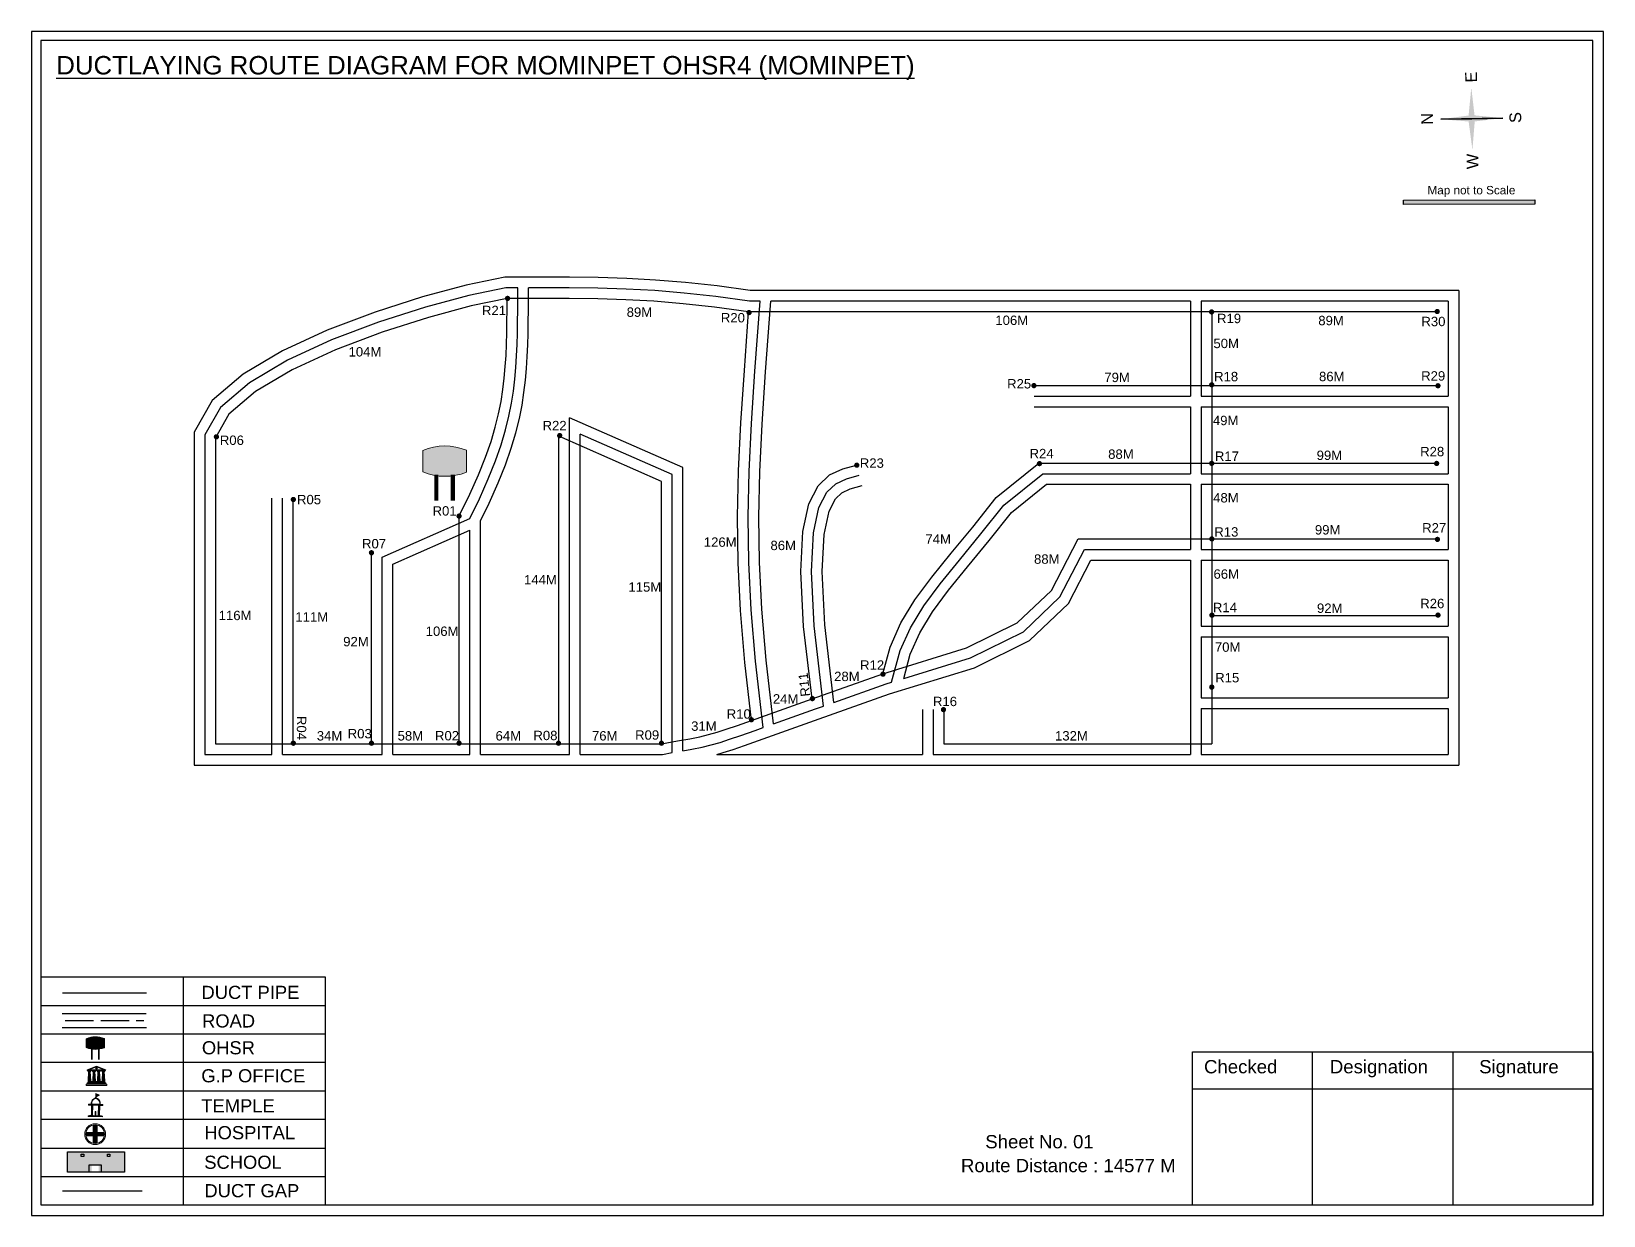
# Model space of a CAD drawing. Header units: inches. Extents: x 1446 to 12099, y 451 to 5049.
# Drawn here: x 2273 to 2937, y 2536 to 3037 of the extents above; entities that cross this region are included whole.
import ezdxf

# ---------------------------------------------------------------- set-up
doc = ezdxf.new("R2010")
doc.units = ezdxf.units.IN
doc.header["$MEASUREMENT"] = 0
doc.linetypes.add('ACAD_ISO02W100', pattern=[15, 12, -3])
doc.layers.add('LANDMARK', color=7, linetype='Continuous')
doc.layers.add('OHT', color=7, linetype='Continuous')
doc.styles.get("Standard").update_dxf_attribs({"font": 'arial.ttf'})

# ---------------------------------------------------------------- blocks, each defined once
blk = doc.blocks.new('OHT')
at = {"linetype": 'Continuous', "lineweight": 0, "true_color": 0x0ffffc}
blk.add_hatch(color=4, dxfattribs=at).paths.add_polyline_path([(0.012, 1), (0, 1, 0.101323), (-0.4, 0.916), (-0.4, 0.525, 0.194075), (0.399, 0.521), (0.399, 0.921, 0.097877)])
at = {"color": 4, "linetype": 'Continuous', "lineweight": 0, "true_color": 0x0ffffc, "flags": 128}
for points in [[(-0.4, 0.525), (-0.4, 0.916)], [(0.399, 0.521), (0.399, 0.921)]]:
    blk.add_lwpolyline(points, dxfattribs=at)
at = {"color": 4, "linetype": 'Continuous', "lineweight": 0, "true_color": 0x0ffffc, "const_width": 0.075, "flags": 128}
for points in [[(-0.15, 0), (-0.15, 0.475)], [(0.15, 0), (0.15, 0.473)]]:
    blk.add_lwpolyline(points, dxfattribs=at)
at = {"color": 4, "linetype": 'Continuous', "lineweight": 0, "true_color": 0x0ffffc}
for centre, radius, start, end in [((0.006, -0.019), 1.019, 67.3109, 113.4711), ((0.004, 1.513), 1.068, 247.7682, 291.7007)]:
    blk.add_arc(centre, radius, start, end, dxfattribs=at)
blk = doc.blocks.new('Government_Office')
at = {"linetype": 'Continuous', "lineweight": 0, "true_color": 0xff0000}
h = blk.add_hatch(color=1, dxfattribs=at)
h.paths.add_polyline_path([(0.44, 0.72), (0.45, 0.75), (0, 0.93), (-0.45, 0.75), (-0.44, 0.72)])
h.paths.add_polyline_path([(0.355, 0.75), (-0.355, 0.75), (0, 0.9)], flags=16)
h.paths.add_polyline_path([(0, 0.778, -1), (0, 0.872, -1)], flags=0)
h = blk.add_hatch(color=1, dxfattribs=at)
edge = h.paths.add_edge_path()
edge.add_arc((0, 0.825), 0.0467, 90, 270)
edge.add_arc((0, 0.825), 0.0467, 270, 450)
for points in [[(-0.5, 0.05), (0.5, 0.05), (0.5, 0), (-0.5, 0)], [(-0.45, 0.075), (-0.45, 0.12), (0.45, 0.12), (0.45, 0.075)], [(-0.4, 0.14), (-0.4, 0.18), (0.4, 0.18), (0.4, 0.14)]]:
    blk.add_hatch(color=1, dxfattribs=at).paths.add_polyline_path(points)
h = blk.add_hatch(color=1, dxfattribs=at)
edge = h.paths.add_edge_path()
edge.add_line((-0.27, 0.195), (-0.295, 0.675))
edge.add_line((-0.295, 0.675), (-0.29, 0.675))
edge.add_arc((-0.278, 0.688), 0.0176, 225.30401, 441.56588)
edge.add_line((-0.275, 0.705), (-0.395, 0.705))
edge.add_arc((-0.392, 0.688), 0.0176, 98.43412, 314.69599)
edge.add_line((-0.38, 0.675), (-0.375, 0.675))
edge.add_line((-0.375, 0.675), (-0.4, 0.195))
edge.add_line((-0.4, 0.195), (-0.27, 0.195))
h = blk.add_hatch(color=1, dxfattribs=at)
edge = h.paths.add_edge_path()
edge.add_line((-0.047, 0.195), (-0.072, 0.675))
edge.add_line((-0.072, 0.675), (-0.067, 0.675))
edge.add_arc((-0.054, 0.688), 0.0176, 225.30401, 441.56588)
edge.add_line((-0.052, 0.705), (-0.172, 0.705))
edge.add_arc((-0.169, 0.688), 0.0176, 98.43412, 314.69599)
edge.add_line((-0.157, 0.675), (-0.152, 0.675))
edge.add_line((-0.152, 0.675), (-0.177, 0.195))
edge.add_line((-0.177, 0.195), (-0.047, 0.195))
h = blk.add_hatch(color=1, dxfattribs=at)
edge = h.paths.add_edge_path()
edge.add_line((0.177, 0.195), (0.152, 0.675))
edge.add_line((0.152, 0.675), (0.157, 0.675))
edge.add_arc((0.169, 0.688), 0.0176, 225.30401, 441.56588)
edge.add_line((0.172, 0.705), (0.052, 0.705))
edge.add_arc((0.054, 0.688), 0.0176, 98.43412, 314.69599)
edge.add_line((0.067, 0.675), (0.072, 0.675))
edge.add_line((0.072, 0.675), (0.047, 0.195))
edge.add_line((0.047, 0.195), (0.177, 0.195))
h = blk.add_hatch(color=1, dxfattribs=at)
edge = h.paths.add_edge_path()
edge.add_line((0.4, 0.195), (0.375, 0.675))
edge.add_line((0.375, 0.675), (0.38, 0.675))
edge.add_arc((0.392, 0.688), 0.0176, 225.30401, 441.56588)
edge.add_line((0.395, 0.705), (0.275, 0.705))
edge.add_arc((0.278, 0.688), 0.0176, 98.43412, 314.69599)
edge.add_line((0.29, 0.675), (0.295, 0.675))
edge.add_line((0.295, 0.675), (0.27, 0.195))
edge.add_line((0.27, 0.195), (0.4, 0.195))
at = {"color": 1, "linetype": 'Continuous', "lineweight": 0, "true_color": 0xff0000, "flags": 128}
for points in [[(-0.45, 0.75), (-0.44, 0.72), (0.44, 0.72), (0.45, 0.75), (0, 0.93)], [(-0.355, 0.75), (0.355, 0.75), (0, 0.9)], [(-0.5, 0.05), (0.5, 0.05), (0.5, 0), (-0.5, 0)], [(-0.45, 0.075), (-0.45, 0.12), (0.45, 0.12), (0.45, 0.075)], [(-0.4, 0.14), (-0.4, 0.18), (0.4, 0.18), (0.4, 0.14)]]:
    blk.add_lwpolyline(points, close=True, dxfattribs=at)
for points in [[(0, 0.872, 1), (0, 0.778, 1)], [(-0.27, 0.195), (-0.295, 0.675), (-0.29, 0.675, 1.379694), (-0.275, 0.705), (-0.395, 0.705, 1.379694), (-0.38, 0.675), (-0.375, 0.675), (-0.4, 0.195)], [(-0.047, 0.195), (-0.072, 0.675), (-0.067, 0.675, 1.379694), (-0.052, 0.705), (-0.172, 0.705, 1.379694), (-0.157, 0.675), (-0.152, 0.675), (-0.177, 0.195)], [(0.177, 0.195), (0.152, 0.675), (0.157, 0.675, 1.379694), (0.172, 0.705), (0.052, 0.705, 1.379694), (0.067, 0.675), (0.072, 0.675), (0.047, 0.195)], [(0.4, 0.195), (0.375, 0.675), (0.38, 0.675, 1.379694), (0.395, 0.705), (0.275, 0.705, 1.379694), (0.29, 0.675), (0.295, 0.675), (0.27, 0.195)]]:
    blk.add_lwpolyline(points, format="xyb", close=True, dxfattribs=at)
blk = doc.blocks.new('Temple')
at = {"linetype": 'Continuous', "lineweight": 0, "true_color": 0xff0000}
h = blk.add_hatch(color=1, dxfattribs=at)
edge = h.paths.add_edge_path()
edge.add_line((0.175, 0.49), (0.225, 0.49))
edge.add_line((0.225, 0.49), (0.225, 0.497))
edge.add_line((0.225, 0.497), (0.307, 0.497))
edge.add_line((0.307, 0.497), (0.307, 0.533))
edge.add_line((0.307, 0.533), (0.257, 0.533))
edge.add_line((0.257, 0.533), (0.257, 0.54))
edge.add_line((0.257, 0.54), (0.2, 0.54))
edge.add_spline(control_points=[(0.2, 0.54), (0.2, 0.589), (0.19, 0.638), (0.142, 0.743), (0.092, 0.79), (0.027, 0.805), (0.02, 0.806), (0.012, 0.806)], knot_values=[4.712389, 4.712389, 4.712389, 4.712389, 5.278166, 5.278166, 6.117402, 6.117402, 6.223801, 6.223801, 6.223801, 6.223801], degree=3, periodic=0)
edge.add_line((0.012, 0.806), (0.012, 0.79))
edge.add_line((0.012, 0.79), (-0.012, 0.79))
edge.add_line((-0.012, 0.79), (-0.012, 0.806))
edge.add_spline(control_points=[(-0.012, 0.806), (-0.055, 0.802), (-0.096, 0.781), (-0.171, 0.699), (-0.197, 0.628), (-0.2, 0.55), (-0.2, 0.545), (-0.2, 0.54)], knot_values=[6.343965, 6.343965, 6.343965, 6.343965, 6.956638, 6.956638, 7.795874, 7.795874, 7.853982, 7.853982, 7.853982, 7.853982], degree=3, periodic=0)
edge.add_line((-0.2, 0.54), (-0.257, 0.54))
edge.add_line((-0.257, 0.54), (-0.257, 0.533))
edge.add_line((-0.257, 0.533), (-0.307, 0.533))
edge.add_line((-0.307, 0.533), (-0.307, 0.497))
edge.add_line((-0.307, 0.497), (-0.225, 0.497))
edge.add_line((-0.225, 0.497), (-0.225, 0.49))
edge.add_line((-0.225, 0.49), (-0.175, 0.49))
edge.add_line((-0.175, 0.49), (-0.175, 0.07))
edge.add_arc((-0.205, 0.07), 0.03, -90, 0, ccw=False)
edge.add_line((-0.205, 0.04), (-0.257, 0.04))
edge.add_line((-0.257, 0.04), (-0.257, 0.033))
edge.add_line((-0.257, 0.033), (-0.307, 0.033))
edge.add_line((-0.307, 0.033), (-0.307, 0))
edge.add_line((-0.307, 0), (0.307, 0))
edge.add_line((0.307, 0), (0.307, 0.033))
edge.add_line((0.307, 0.033), (0.257, 0.033))
edge.add_line((0.257, 0.033), (0.257, 0.04))
edge.add_line((0.257, 0.04), (0.205, 0.04))
edge.add_arc((0.205, 0.07), 0.03, 180, 270, ccw=False)
edge.add_line((0.175, 0.07), (0.175, 0.49))
h.paths.add_polyline_path([(0.125, 0.07, -0.414214), (0.095, 0.04), (0.05, 0.04), (0.05, 0.033), (-0.05, 0.033), (-0.05, 0.04), (-0.095, 0.04, -0.414214), (-0.125, 0.07), (-0.125, 0.497), (0.125, 0.497)], flags=16)
edge = h.paths.add_edge_path(flags=16)
edge.add_ellipse((0, 0.54), major_axis=(0, 0.242), ratio=0.722808, start_angle=270, end_angle=450, ccw=False)
edge.add_line((0.175, 0.54), (-0.175, 0.54))
h.paths.add_polyline_path([(0.012, 0.23), (0.012, 0.07), (-0.012, 0.07), (-0.012, 0.23)], flags=0)
h = blk.add_hatch(color=1, dxfattribs=at)
edge = h.paths.add_edge_path()
edge.add_line((0.012, 0.857), (0, 0.85))
edge.add_line((0, 0.85), (-0.003, 0.925))
edge.add_line((-0.003, 0.925), (-0.012, 0.925))
edge.add_line((-0.012, 0.925), (-0.012, 0.806))
edge.add_spline(control_points=[(-0.012, 0.806), (-0.004, 0.807), (0.004, 0.807), (0.012, 0.806)], knot_values=[6.223801, 6.223801, 6.223801, 6.223801, 6.343965, 6.343965, 6.343965, 6.343965], degree=3, periodic=0)
edge.add_line((0.012, 0.806), (0.012, 0.857))
h = blk.add_hatch(color=1, dxfattribs=at)
edge = h.paths.add_edge_path()
edge.add_line((0.012, 0.79), (0.012, 0.806))
edge.add_spline(control_points=[(0.012, 0.806), (0.004, 0.807), (-0.004, 0.807), (-0.012, 0.806)], knot_values=[6.223801, 6.223801, 6.223801, 6.223801, 6.343965, 6.343965, 6.343965, 6.343965], degree=3, periodic=0)
edge.add_line((-0.012, 0.806), (-0.012, 0.79))
edge.add_line((-0.012, 0.79), (0.012, 0.79))
at = {"linetype": 'Continuous', "lineweight": 0, "true_color": 0xe66000}
blk.add_hatch(color=32, dxfattribs=at).paths.add_polyline_path([(-0.006, 1), (0.147, 0.931), (0, 0.85)])
at = {"color": 1, "linetype": 'Continuous', "lineweight": 0, "true_color": 0xff0000, "flags": 128}
for points in [[(0.012, 0.925), (-0.012, 0.925), (-0.012, 0.79), (0.012, 0.79)], [(0.012, 0.23), (-0.012, 0.23), (-0.012, 0.07), (0.012, 0.07)]]:
    blk.add_lwpolyline(points, close=True, dxfattribs=at)
at = {"color": 32, "linetype": 'Continuous', "lineweight": 0, "true_color": 0xe66000, "flags": 128}
blk.add_lwpolyline([(-0.006, 1), (0.147, 0.931), (0, 0.85), (-0.006, 1)], dxfattribs=at)
at = {"color": 1, "linetype": 'Continuous', "lineweight": 0, "true_color": 0xff0000, "flags": 128}
blk.add_lwpolyline([(0.2, 0.54), (0.257, 0.54), (0.257, 0.533), (0.307, 0.533), (0.307, 0.497), (0.225, 0.497), (0.225, 0.49), (0.175, 0.49), (0.175, 0.07, 0.414214), (0.205, 0.04), (0.257, 0.04), (0.257, 0.033), (0.307, 0.033), (0.307, 0), (-0.307, 0), (-0.307, 0.033), (-0.257, 0.033), (-0.257, 0.04), (-0.205, 0.04, 0.414214), (-0.175, 0.07), (-0.175, 0.49), (-0.225, 0.49), (-0.225, 0.497), (-0.307, 0.497), (-0.307, 0.533), (-0.257, 0.533), (-0.257, 0.54), (-0.2, 0.54)], format="xyb", dxfattribs=at)
blk.add_lwpolyline([(-0.175, 0.54), (0.175, 0.54)], dxfattribs=at)
blk.add_lwpolyline([(0.125, 0.497), (0.125, 0.07, -0.414214), (0.095, 0.04), (0.05, 0.04), (0.05, 0.033), (-0.05, 0.033), (-0.05, 0.04), (-0.095, 0.04, -0.414214), (-0.125, 0.07), (-0.125, 0.497)], format="xyb", close=True, dxfattribs=at)
at = {"color": 1, "linetype": 'Continuous', "lineweight": 0, "true_color": 0xff0000}
blk.add_ellipse((0, 0.54), major_axis=(0, 0.242), ratio=0.722808, start_param=4.712389, end_param=7.853982, dxfattribs=at)
blk.add_open_spline([(0.2, 0.54), (0.2, 0.589), (0.19, 0.638), (0.142, 0.743), (0.092, 0.79), (-0.023, 0.816), (-0.085, 0.794), (-0.171, 0.699), (-0.197, 0.628), (-0.2, 0.55), (-0.2, 0.545), (-0.2, 0.54)], degree=3, knots=[4.712389, 4.712389, 4.712389, 4.712389, 5.278166, 5.278166, 6.117402, 6.117402, 6.956638, 6.956638, 7.795874, 7.795874, 7.853982, 7.853982, 7.853982, 7.853982], dxfattribs=at)
blk = doc.blocks.new('*U20')
at = {"color": 0, "linetype": 'ACAD_ISO02W100', "transparency": 16777216}
blk.add_line((-16.47, 0), (16.78, 0), dxfattribs=at)
blk = doc.blocks.new('Hospital')
at = {"linetype": 'Continuous', "lineweight": 0, "true_color": 0x000000}
h = blk.add_hatch(color=18, dxfattribs=at)
h.paths.add_polyline_path([(-0.5, 0, 1), (0.5, 0, 1)])
h.paths.add_polyline_path([(0.446, 0, -1), (-0.446, 0, -1)], flags=16)
at = {"linetype": 'Continuous', "true_color": 0xff0000}
blk.add_hatch(color=1, dxfattribs=at).paths.add_polyline_path([(-0.394, 0.08), (-0.08, 0.08), (-0.08, 0.394), (0.08, 0.394), (0.08, 0.08), (0.394, 0.08), (0.394, -0.08), (0.08, -0.08), (0.08, -0.394), (-0.08, -0.394), (-0.08, -0.08), (-0.394, -0.08)])
at = {"color": 1, "linetype": 'Continuous', "true_color": 0xff0000, "flags": 128}
blk.add_lwpolyline([(-0.394, 0.08), (-0.08, 0.08), (-0.08, 0.394), (0.08, 0.394), (0.08, 0.08), (0.394, 0.08), (0.394, -0.08), (0.08, -0.08), (0.08, -0.394), (-0.08, -0.394), (-0.08, -0.08), (-0.394, -0.08)], close=True, dxfattribs=at)
at = {"color": 18, "linetype": 'Continuous', "lineweight": 0, "true_color": 0x000000}
for radius in [0.5, 0.446]:
    blk.add_circle((0, 0), radius, dxfattribs=at)

msp = doc.modelspace()

# ---------------------------------------------------------------- hatches: boundary and pattern name
at = {"true_color": 0x0093dd}
h = msp.add_hatch(color=142, dxfattribs=at)
h.dxf.hatch_style = 1
h.paths.add_polyline_path([(2852.85, 2965.24), (2852.85, 2963.39), (2908.36, 2963.52), (2908.36, 2965.36)])
at = {"ltscale": 0.5}
h = msp.add_hatch(color=5, dxfattribs=at)
h.dxf.hatch_style = 1
h.paths.add_polyline_path([(2475.58, 2923.77, 1), (2473.34, 2923.77, 1)])
h = msp.add_hatch(color=5, dxfattribs=at)
h.dxf.hatch_style = 1
h.paths.add_polyline_path([(2577.58, 2917.77, 1), (2575.34, 2917.77, 1)])
h = msp.add_hatch(color=5, dxfattribs=at)
h.dxf.hatch_style = 1
h.paths.add_polyline_path([(2772.96, 2918.03, 1), (2770.72, 2918.03, 1)])
h = msp.add_hatch(color=5, dxfattribs=at)
h.dxf.hatch_style = 1
h.paths.add_polyline_path([(2868.25, 2918.22, 1), (2866, 2918.22, 1)])
h = msp.add_hatch(color=5, dxfattribs=at)
h.dxf.hatch_style = 1
h.paths.add_polyline_path([(2697.91, 2886.89, 1), (2695.67, 2886.89, 1)])
h = msp.add_hatch(color=5, dxfattribs=at)
h.dxf.hatch_style = 1
h.paths.add_polyline_path([(2773.02, 2887.24, 1), (2770.77, 2887.24, 1)])
h = msp.add_hatch(color=5, dxfattribs=at)
h.dxf.hatch_style = 1
h.paths.add_polyline_path([(2868.57, 2886.85, 1), (2866.33, 2886.85, 1)])
h = msp.add_hatch(color=5, dxfattribs=at)
h.dxf.hatch_style = 1
h.paths.add_polyline_path([(2352.58, 2865.27, 1), (2350.34, 2865.27, 1)])
h = msp.add_hatch(color=5, dxfattribs=at)
h.dxf.hatch_style = 1
h.paths.add_polyline_path([(2497.58, 2865.77, 1), (2495.34, 2865.77, 1)])
h = msp.add_hatch(color=5, dxfattribs=at)
h.dxf.hatch_style = 1
h.paths.add_polyline_path([(2623.08, 2853.27, 1), (2620.84, 2853.27, 1)])
h = msp.add_hatch(color=5, dxfattribs=at)
h.dxf.hatch_style = 1
h.paths.add_polyline_path([(2700.23, 2853.93, 1), (2697.99, 2853.93, 1)])
h = msp.add_hatch(color=5, dxfattribs=at)
h.dxf.hatch_style = 1
h.paths.add_polyline_path([(2772.99, 2854.05, 1), (2770.74, 2854.05, 1)])
h = msp.add_hatch(color=5, dxfattribs=at)
h.dxf.hatch_style = 1
h.paths.add_polyline_path([(2868.01, 2854.01, 1), (2865.76, 2854.01, 1)])
h = msp.add_hatch(color=5, dxfattribs=at)
h.dxf.hatch_style = 1
h.paths.add_polyline_path([(2385.08, 2838.77, 1), (2382.84, 2838.77, 1)])
h = msp.add_hatch(color=5, dxfattribs=at)
h.dxf.hatch_style = 1
h.paths.add_polyline_path([(2455.08, 2831.77, 1), (2452.84, 2831.77, 1)])
h = msp.add_hatch(color=5, dxfattribs=at)
h.dxf.hatch_style = 1
h.paths.add_polyline_path([(2773.06, 2822.11, 1), (2770.81, 2822.11, 1)])
h = msp.add_hatch(color=5, dxfattribs=at)
h.dxf.hatch_style = 1
h.paths.add_polyline_path([(2868.34, 2821.92, 1), (2866.1, 2821.92, 1)])
h = msp.add_hatch(color=5, dxfattribs=at)
h.dxf.hatch_style = 1
h.paths.add_polyline_path([(2418.08, 2816.27, 1), (2415.84, 2816.27, 1)])
h = msp.add_hatch(color=5, dxfattribs=at)
h.dxf.hatch_style = 1
h.paths.add_polyline_path([(2773.1, 2789.87, 1), (2770.85, 2789.87, 1)])
h = msp.add_hatch(color=5, dxfattribs=at)
h.dxf.hatch_style = 1
h.paths.add_polyline_path([(2868.58, 2789.92, 1), (2866.33, 2789.92, 1)])
h = msp.add_hatch(color=5, dxfattribs=at)
h.dxf.hatch_style = 1
h.paths.add_polyline_path([(2634.14, 2764.95, 1), (2631.89, 2764.95, 1)])
h = msp.add_hatch(color=5, dxfattribs=at)
h.dxf.hatch_style = 1
h.paths.add_polyline_path([(2773.03, 2759.48, 1), (2770.78, 2759.48, 1)])
h = msp.add_hatch(color=5, dxfattribs=at)
h.dxf.hatch_style = 1
h.paths.add_polyline_path([(2604.33, 2754.62, 1), (2602.08, 2754.62, 1)])
h = msp.add_hatch(color=5, dxfattribs=at)
h.dxf.hatch_style = 1
h.paths.add_polyline_path([(2659.7, 2749.97, 1), (2657.46, 2749.97, 1)])
h = msp.add_hatch(color=5, dxfattribs=at)
h.dxf.hatch_style = 1
h.paths.add_polyline_path([(2578.56, 2745.71, 1), (2576.32, 2745.71, 1)])
h = msp.add_hatch(color=5, dxfattribs=at)
h.dxf.hatch_style = 1
h.paths.add_polyline_path([(2385.08, 2735.77, 1), (2382.84, 2735.77, 1)])
h = msp.add_hatch(color=5, dxfattribs=at)
h.dxf.hatch_style = 1
h.paths.add_polyline_path([(2418.08, 2735.77, 1), (2415.84, 2735.77, 1)])
h = msp.add_hatch(color=5, dxfattribs=at)
h.dxf.hatch_style = 1
h.paths.add_polyline_path([(2455.08, 2735.77, 1), (2452.84, 2735.77, 1)])
h = msp.add_hatch(color=5, dxfattribs=at)
h.dxf.hatch_style = 1
h.paths.add_polyline_path([(2497.08, 2735.77, 1), (2494.84, 2735.77, 1)])
h = msp.add_hatch(color=5, dxfattribs=at)
h.dxf.hatch_style = 1
h.paths.add_polyline_path([(2540.58, 2735.77, 1), (2538.34, 2735.77, 1)])
at = {"true_color": 0xc8c92d}
h = msp.add_hatch(color=52, dxfattribs=at)
h.dxf.hatch_style = 1
h.paths.add_polyline_path([(2293.38, 2563.06), (2288.61, 2563.06), (2288.61, 2554.48), (2293.38, 2554.48)])
h.paths.add_polyline_path([(2312.6, 2563.06), (2307.83, 2563.06), (2307.83, 2554.48), (2312.6, 2554.48)])
at = {"true_color": 0x22346e}
h = msp.add_hatch(color=159, dxfattribs=at)
h.dxf.hatch_style = 1
h.paths.add_polyline_path([(2307.83, 2563.06), (2293.38, 2563.06), (2293.38, 2554.48), (2298.8, 2554.48), (2298.8, 2557.29), (2301.78, 2557.29), (2301.78, 2554.48), (2307.83, 2554.48)])
h.paths.add_polyline_path([(2295.44, 2561.15), (2294.38, 2561.15), (2294.38, 2562.12), (2295.44, 2562.12)], flags=16)
h.paths.add_polyline_path([(2305.4, 2561.15), (2305.4, 2562.12), (2306.46, 2562.12), (2306.46, 2561.15)], flags=16)

# ---------------------------------------------------------------- linework, layer by layer
for p, q in [((2894.91, 2999.94), (2868.62, 2999.48)), ((2868.62, 2999.48), (2894.91, 2999.94)), ((2894.91, 2999.94), (2868.62, 2999.48)), ((2881.79, 2999.71), (2894.91, 2999.94)), ((2762.9, 2922.63), (2762.9, 2882.5)), ((2767.4, 2922.63), (2767.4, 2882.5)), ((2871.75, 2922.63), (2871.75, 2882.5)), ((2876.25, 2927.13), (2876.25, 2726.56)), ((2696.82, 2882.5), (2762.9, 2882.5)), ((2767.4, 2882.5), (2871.75, 2882.5)), ((2696.82, 2878), (2762.9, 2878)), ((2762.9, 2878), (2762.9, 2849.68)), ((2767.4, 2878), (2767.4, 2849.68)), ((2767.4, 2878), (2871.75, 2878)), ((2871.75, 2878), (2871.75, 2849.68)), ((2500.65, 2731.06), (2500.65, 2873.34)), ((2548.5, 2852.29), (2500.65, 2873.34)), ((2342.14, 2867.24), (2342.14, 2726.56)), ((2346.64, 2866.05), (2346.64, 2731.06)), ((2505.15, 2731.06), (2505.15, 2866.45)), ((2544, 2849.36), (2505.15, 2866.45)), ((2544, 2731.78), (2544, 2849.36)), ((2548.5, 2732.58), (2548.5, 2852.29)), ((2762.9, 2845.18), (2762.9, 2817.58)), ((2767.4, 2845.18), (2767.4, 2817.58)), ((2871.75, 2845.18), (2871.75, 2817.58)), ((2374.89, 2731.06), (2374.89, 2839.27)), ((2379.39, 2731.06), (2379.39, 2839.27)), ((2421.42, 2814.43), (2458.5, 2830.78)), ((2425.92, 2811.49), (2458.5, 2825.86)), ((2421.42, 2731.06), (2421.42, 2814.43)), ((2425.92, 2731.06), (2425.92, 2811.49)), ((2762.9, 2813.08), (2762.9, 2731.06)), ((2767.4, 2813.08), (2767.4, 2785.26)), ((2871.75, 2813.08), (2871.75, 2785.26)), ((2871.75, 2789.76), (2871.75, 2785.26)), ((2767.4, 2785.26), (2871.75, 2785.26)), ((2767.4, 2780.76), (2767.4, 2755.01)), ((2767.4, 2780.76), (2871.75, 2780.76)), ((2871.75, 2780.76), (2871.75, 2755.01)), ((2767.4, 2755.01), (2871.75, 2755.01)), ((2767.4, 2750.51), (2767.4, 2731.06)), ((2767.4, 2750.51), (2871.75, 2750.51)), ((2871.75, 2750.51), (2871.75, 2731.06)), ((2562.84, 2731.06), (2649.67, 2731.06)), ((2540.29, 2726.56), (2649.67, 2726.56)), ((2337.4, 2636.86), (2337.4, 2540.64)), ((2397.54, 2624.83), (2277.26, 2624.83)), ((2286.27, 2621.51), (2321.76, 2621.51)), ((2397.54, 2612.81), (2277.26, 2612.81)), ((2286.27, 2615.7), (2321.94, 2615.7)), ((2397.54, 2600.78), (2277.26, 2600.78)), ((2397.54, 2588.75), (2277.26, 2588.75)), ((2397.54, 2576.72), (2277.26, 2576.72)), ((2277.26, 2564.7), (2397.54, 2564.7)), ((2277.26, 2552.67), (2397.54, 2552.67)), ((2277.26, 2542.11), (2277.26, 2541.18)), ((2277.26, 2541.18), (2277.26, 2540.64))]:
    msp.add_line(p, q)
at = {"color": 1}
msp.add_line((2868.62, 2999.48), (2881.78, 2999.71), dxfattribs=at)
at = {"color": 5}
for p, q in [((2771.9, 2918.13), (2771.9, 2735.56)), ((2696.82, 2887), (2867.25, 2887)), ((2351.14, 2864.87), (2351.14, 2735.56)), ((2496.15, 2735.56), (2496.15, 2865.49)), ((2539.5, 2846.42), (2496.15, 2865.49)), ((2539.5, 2735.56), (2539.5, 2846.42)), ((2383.89, 2735.56), (2383.89, 2839.27)), ((2416.92, 2735.56), (2416.92, 2816.41)), ((2771.9, 2789.76), (2867.25, 2789.76))]:
    msp.add_line(p, q, dxfattribs=at)
at = {"color": 242, "true_color": 0xcd2027}
for p, q in [((2814.34, 2605.36), (2814.34, 2540.59)), ((2873.69, 2605.36), (2873.69, 2540.59)), ((2763.8, 2589.67), (2932.9, 2589.67))]:
    msp.add_line(p, q, dxfattribs=at)
for points in [[(2273.34, 3036.58), (2273.34, 2536.15), (2937.39, 2536.15), (2937.39, 3036.58)], [(2277.26, 3032.75), (2277.26, 2540.64), (2932.9, 2540.64), (2932.9, 3032.75)], [(2277.26, 2540.64), (2397.54, 2540.64), (2397.54, 2636.86), (2277.26, 2636.86), (2277.26, 2541.58)], [(2312.65, 2563.06), (2312.65, 2554.48), (2288.61, 2554.48), (2288.61, 2563.06)], [(2295.44, 2562.12), (2295.44, 2561.15), (2294.38, 2561.15), (2294.38, 2562.12)], [(2305.4, 2561.15), (2305.4, 2562.12), (2306.46, 2562.12), (2306.46, 2561.15)]]:
    msp.add_lwpolyline(points, close=True)
at = {"color": 142, "true_color": 0x0093dd}
msp.add_lwpolyline([(2908.36, 2963.52), (2852.85, 2963.39), (2852.85, 2965.24), (2908.36, 2965.36), (2908.36, 2963.52)], dxfattribs=at)
for points in [[(2876.25, 2927.13), (2771.9, 2927.13), (2576.88, 2927.13), (2562.98, 2929), (2549.54, 2930.48), (2536.91, 2931.53), (2524.76, 2932.21), (2512.75, 2932.61), (2500.54, 2932.77), (2487.8, 2932.78), (2473.31, 2932.68), (2457.02, 2929.33), (2438.48, 2924.4), (2418.46, 2918), (2398.31, 2910.35), (2379.33, 2901.59), (2362.78, 2891.79), (2349.72, 2880.6), (2342.14, 2867.24)], [(2478.74, 2928.22), (2473.78, 2928.19), (2458.06, 2924.94), (2439.74, 2920.07), (2419.95, 2913.75), (2400.05, 2906.19), (2381.43, 2897.6), (2365.41, 2888.12), (2353.24, 2877.69), (2346.64, 2866.05)], [(2458.5, 2830.78), (2462.56, 2839.12), (2466.3, 2847.51), (2469.33, 2855.07), (2471.74, 2861.92), (2473.62, 2868.19), (2475.05, 2873.99), (2476.11, 2879.43), (2476.91, 2884.6), (2477.51, 2889.62), (2477.97, 2894.56), (2478.29, 2899.43), (2478.51, 2904.26), (2478.64, 2909.07), (2478.7, 2913.9), (2478.73, 2918.76), (2478.74, 2928.22)], [(2463, 2731.06), (2463, 2829.74), (2466.63, 2837.22), (2470.44, 2845.75), (2473.54, 2853.48), (2476.03, 2860.53), (2477.97, 2867.01), (2479.44, 2873.02), (2480.55, 2878.65), (2481.37, 2883.99), (2481.99, 2889.15), (2482.45, 2894.2), (2482.78, 2899.18), (2483, 2904.09), (2483.14, 2908.98), (2483.2, 2913.85), (2483.23, 2918.75), (2483.24, 2928.25)], [(2581.12, 2922.63), (2576.58, 2922.63), (2562.44, 2924.53), (2549.11, 2926), (2536.6, 2927.04), (2524.55, 2927.72), (2512.64, 2928.11), (2500.51, 2928.27), (2487.82, 2928.28), (2483.24, 2928.25)], [(2582.37, 2742.39), (2579.15, 2770.39), (2577.31, 2792.15), (2576.33, 2812.19), (2576.1, 2831.39), (2576.53, 2850.66), (2577.51, 2870.9), (2578.96, 2892.99), (2581.12, 2922.63)], [(2586.72, 2743.93), (2583.63, 2770.83), (2581.8, 2792.45), (2580.83, 2812.32), (2580.6, 2831.37), (2581.02, 2850.5), (2582.01, 2870.65), (2583.45, 2892.68), (2585.63, 2922.63)], [(2762.9, 2922.63), (2585.63, 2922.63)], [(2871.75, 2922.63), (2771.9, 2922.63), (2767.4, 2922.63)], [(2607.95, 2751.47), (2603.97, 2785.44), (2602.81, 2808.28), (2603.64, 2824.62), (2605.99, 2835.44), (2609.26, 2841.82), (2613.04, 2845.35), (2617.58, 2847.46), (2623.02, 2849)], [(2636.68, 2761.56), (2640.31, 2774.92), (2644.61, 2784.56), (2650.25, 2793.81), (2657.18, 2803.19), (2665.29, 2813.17), (2674.42, 2824.25), (2684.06, 2836.44), (2700.49, 2849.68), (2762.9, 2849.68)], [(2767.4, 2849.68), (2871.75, 2849.68)], [(2612.3, 2753.02), (2608.46, 2785.82), (2607.31, 2808.28), (2608.11, 2824.03), (2610.27, 2833.91), (2612.91, 2839.07), (2615.59, 2841.57), (2619.15, 2843.23), (2624.25, 2844.68)], [(2641.77, 2763.13), (2644.56, 2773.4), (2648.6, 2782.47), (2653.99, 2791.3), (2660.74, 2800.43), (2668.77, 2810.32), (2677.92, 2821.43), (2687.28, 2833.25), (2702.07, 2845.18), (2762.9, 2845.18)], [(2767.4, 2845.18), (2871.75, 2845.18)], [(2458.5, 2731.06), (2458.5, 2825.86)], [(2641.77, 2763.13), (2669.96, 2771.82), (2692.35, 2782.88), (2707.79, 2797.57), (2718.15, 2817.58), (2762.9, 2817.58)], [(2767.4, 2817.58), (2871.75, 2817.58)], [(2562.84, 2731.06), (2565.52, 2731.81), (2569.69, 2733.16), (2574.53, 2734.83), (2580.5, 2736.95), (2606.08, 2746.03), (2635.82, 2756.59), (2671.63, 2767.63), (2694.96, 2779.15), (2711.44, 2794.83), (2720.88, 2813.08), (2762.9, 2813.08)], [(2767.4, 2813.08), (2871.75, 2813.08)], [(2612.3, 2753.02), (2634.4, 2760.86), (2636.68, 2761.56)], [(2586.72, 2743.93), (2604.57, 2750.27), (2607.95, 2751.47)], [(2649.67, 2750.01), (2649.67, 2731.06)], [(2654.17, 2750.01), (2654.17, 2731.06), (2762.9, 2731.06)], [(2548.5, 2732.58), (2552.26, 2733.26), (2556.61, 2734.15), (2560.47, 2735.06), (2564.22, 2736.12), (2568.26, 2737.43), (2573.04, 2739.08), (2579, 2741.19), (2582.37, 2742.39)], [(2346.64, 2731.06), (2374.89, 2731.06)], [(2379.39, 2731.06), (2383.89, 2731.06), (2416.92, 2731.06), (2421.42, 2731.06)], [(2425.92, 2731.06), (2454, 2731.06), (2458.5, 2731.06)], [(2463, 2731.06), (2496.15, 2731.06), (2500.65, 2731.06)], [(2505.15, 2731.06), (2539.89, 2731.06), (2544, 2731.78)], [(2767.4, 2731.06), (2871.75, 2731.06)], [(2342.14, 2726.56), (2383.89, 2726.56), (2416.92, 2726.56), (2454, 2726.56), (2496.15, 2726.56), (2540.29, 2726.56)], [(2649.67, 2726.56), (2876.25, 2726.56)], [(2297.77, 2554.48), (2297.77, 2557.65), (2302.82, 2557.65), (2302.82, 2554.48)]]:
    msp.add_lwpolyline(points)
at = {"color": 5}
for points in [[(2867.25, 2918.13), (2771.9, 2918.13), (2576.28, 2918.13), (2561.89, 2920.07), (2548.68, 2921.52), (2536.28, 2922.55), (2524.35, 2923.22), (2512.54, 2923.61), (2500.48, 2923.77), (2487.83, 2923.78), (2474.25, 2923.69), (2459.09, 2920.56), (2441.01, 2915.75), (2421.43, 2909.5), (2401.8, 2902.04), (2383.52, 2893.61), (2368.04, 2884.45), (2356.77, 2874.79), (2351.14, 2864.87)], [(2454, 2735.56), (2454, 2831.81), (2458.48, 2841.02), (2462.15, 2849.26), (2465.12, 2856.65), (2467.46, 2863.32), (2469.28, 2869.38), (2470.65, 2874.97), (2471.68, 2880.2), (2472.45, 2885.21), (2473.04, 2890.1), (2473.48, 2894.91), (2473.8, 2899.68), (2474.01, 2904.42), (2474.14, 2909.16), (2474.2, 2913.94), (2474.23, 2918.77), (2474.23, 2923.69)], [(2577.49, 2745.43), (2574.67, 2769.94), (2572.82, 2791.85), (2571.83, 2812.05), (2571.6, 2831.41), (2572.03, 2850.82), (2573.02, 2871.16), (2574.47, 2893.3), (2576.28, 2918.13)], [(2603.07, 2754.51), (2599.48, 2785.07), (2598.3, 2808.28), (2599.16, 2825.22), (2601.72, 2836.96), (2605.62, 2844.58), (2610.49, 2849.13), (2616, 2851.69), (2621.79, 2853.33)], [(2632.98, 2765.13), (2636.06, 2776.43), (2640.62, 2786.66), (2646.52, 2796.33), (2653.62, 2805.94), (2661.8, 2816.02), (2670.92, 2827.08), (2680.85, 2839.63), (2698.9, 2854.18), (2867.25, 2854.18)], [(2351.14, 2735.56), (2383.89, 2735.56), (2416.92, 2735.56), (2454, 2735.56), (2496.15, 2735.56), (2539.5, 2735.56), (2546.18, 2736.73), (2551.41, 2737.68), (2555.64, 2738.54), (2559.33, 2739.42), (2562.92, 2740.43), (2566.84, 2741.69), (2571.55, 2743.32), (2577.49, 2745.43), (2603.07, 2754.51), (2632.98, 2765.13), (2668.29, 2776.02), (2689.75, 2786.61), (2704.14, 2800.31), (2715.41, 2822.08), (2867.25, 2822.08)], [(2658.67, 2750.01), (2658.67, 2735.56), (2771.9, 2735.56)]]:
    msp.add_lwpolyline(points, dxfattribs=at)
at = {"color": 242, "true_color": 0xcd2027}
msp.add_lwpolyline([(2932.9, 2540.59), (2763.8, 2540.59), (2763.8, 2605.36), (2932.9, 2605.36)], close=True, dxfattribs=at)
for points in [[(2883.06, 2999.74), (2880.24, 2999.69), (2881.53, 3012.86)], [(2883.06, 2999.74), (2880.24, 2999.69), (2881.53, 3012.86)], [(2883.07, 2999.74), (2880.24, 2999.69), (2882, 2986.56)], [(2883.07, 2999.74), (2880.24, 2999.69), (2882, 2986.56)], [(2881.8, 2998.41), (2881.75, 3001.23), (2894.91, 2999.94)], [(2881.8, 2998.41), (2881.75, 3001.23), (2894.91, 2999.94)]]:
    msp.add_solid(points)
at = {"color": 1}
msp.add_solid([(2881.8, 2998.41), (2881.75, 3001.23), (2868.62, 2999.48)], dxfattribs=at)
msp.add_solid([(2881.8, 2998.41), (2881.75, 3001.23), (2868.62, 2999.48)], dxfattribs=at)
at = {"layer": 'OHT', "color": 5}
msp.add_line((2286.4, 2630.31), (2321.89, 2630.31), dxfattribs=at)
at = {"layer": 'OHT', "color": 1}
msp.add_line((2286.4, 2546.65), (2320.12, 2546.65), dxfattribs=at)

# ---------------------------------------------------------------- block references
at = {"linetype": 'ACAD_ISO02W100'}
msp.add_blockref('*U20', (2304.06, 2618.6), dxfattribs=at)
at = {"layer": 'LANDMARK'}
for name, p, xscale, yscale, zscale in [('Government_Office', (2300.78, 2591.18), 8.755020913111178, 8.755020913111178, 8.755020913111178), ('Hospital', (2300.25, 2570.56), 8.829703578239085, 8.829703578239085, 8.829703578239085)]:
    msp.add_blockref(name, p, dxfattribs=dict(at, xscale=xscale, yscale=yscale, zscale=zscale))
at = {"layer": 'LANDMARK', "xscale": 9.762966276306745, "yscale": 9.762966276306745, "zscale": 9.762966276306745, "rotation": 358.3713438591284}
msp.add_blockref('Temple', (2300.34, 2577.94), dxfattribs=at)
at = {"layer": 'OHT'}
for p, xscale, yscale, zscale in [((2447.87, 2838.28), 23.11072127339519, 23.11072127339519, 23.11072127339519), ((2300.32, 2602.09), 9.629467197247994, 9.629467197247994, 9.629467197247994)]:
    msp.add_blockref('OHT', p, dxfattribs=dict(at, xscale=xscale, yscale=yscale, zscale=zscale))

# ---------------------------------------------------------------- texts
at = {"color": 242, "true_color": 0xcd2027}
msp.add_text('%%UDUCTLAYING ROUTE DIAGRAM FOR MOMINPET OHSR4 (MOMINPET)', height=7.8, dxfattribs=at).set_placement((2283.82, 3018.4))
for s, height, rotation, p in [('E', 4.95, 91.00631, (2883.94, 3015.03)), ('N', 4.95, 91.00631, (2865.35, 2997.18)), ('S', 4.95, 91.00631, (2902.64, 2997.93)), ('W', 4.95, 91.00631, (2884.58, 2978.43)), ('R11', 3.967, 96.24196, (2602.28, 2755.7)), ('R04', 3.967, 270, (2385.44, 2747.3))]:
    msp.add_text(s, height=height, rotation=rotation).set_placement(p)
for s, height, p in [('Map not to Scale', 3.5424, (2863.02, 2967.74)), ('R21', 3.967, (2463.63, 2916.68)), ('89M', 3.967, (2524.76, 2915.96)), ('R20', 3.967, (2564.54, 2913.61)), ('106M', 3.967, (2680.49, 2912.53)), ('R19', 3.967, (2774.13, 2913.31)), ('89M', 3.967, (2816.9, 2912.42)), ('R30', 3.967, (2860.44, 2912.02)), ('104M', 3.967, (2407.28, 2899.2)), ('50M', 3.967, (2772.6, 2902.74)), ('R25', 3.967, (2685.45, 2885.7)), ('79M', 3.967, (2726.51, 2888.4)), ('R18', 3.967, (2772.88, 2888.74)), ('86M', 3.967, (2817.2, 2888.77)), ('R29', 3.967, (2860.34, 2889.01)), ('R22', 3.967, (2489.23, 2868.02)), ('49M', 3.967, (2772.37, 2870.19)), ('R06', 3.967, (2352.91, 2861.84)), ('R23', 3.967, (2623.24, 2852.17)), ('R24', 3.967, (2694.93, 2856.19)), ('88M', 3.967, (2728.14, 2855.96)), ('R17', 3.967, (2773.22, 2855.09)), ('99M', 3.967, (2816.2, 2855.47)), ('R28', 3.967, (2859.92, 2857.05)), ('R05', 3.967, (2385.51, 2836.75)), ('R01', 3.967, (2442.76, 2831.98)), ('48M', 3.967, (2772.49, 2837.52)), ('126M', 3.967, (2557.34, 2818.78)), ('74M', 3.967, (2650.96, 2820.08)), ('R13', 3.967, (2772.98, 2823.09)), ('99M', 3.967, (2815.46, 2823.98)), ('R27', 3.967, (2860.76, 2824.82)), ('R07', 3.967, (2412.97, 2818.11)), ('86M', 3.967, (2585.5, 2817.38)), ('88M', 3.967, (2696.83, 2811.61)), ('66M', 3.967, (2772.63, 2805.28)), ('144M', 3.967, (2481.4, 2802.86)), ('115M', 3.967, (2525.51, 2799.82)), ('R26', 3.967, (2859.96, 2792.84)), ('116M', 3.967, (2352.43, 2787.79)), ('111M', 3.967, (2384.82, 2787.18)), ('R14', 3.967, (2772.37, 2791.15)), ('92M', 3.967, (2816.34, 2790.85)), ('106M', 3.967, (2439.87, 2781.13)), ('92M', 3.967, (2405.02, 2776.72)), ('70M', 3.967, (2773.22, 2774.41)), ('R12', 3.967, (2623.35, 2766.82)), ('28M', 3.967, (2612.39, 2762.03)), ('R15', 3.967, (2773.36, 2761.47)), ('24M', 3.967, (2586.51, 2752.52)), ('R10', 3.967, (2567.03, 2746.14)), ('R16', 3.967, (2654.14, 2751.45)), ('31M', 3.967, (2551.99, 2741.02)), ('34M', 3.967, (2393.86, 2736.92)), ('R03', 3.967, (2406.93, 2737.83)), ('58M', 3.967, (2428, 2736.92)), ('R02', 3.967, (2443.79, 2736.96)), ('64M', 3.967, (2469.38, 2736.92)), ('R08', 3.967, (2485.36, 2737.06)), ('76M', 3.967, (2510.1, 2736.92)), ('R09', 3.967, (2528.32, 2737.26)), ('132M', 3.967, (2705.69, 2736.92)), ('DUCT PIPE', 5.551, (2345.16, 2627.7)), ('ROAD ', 5.551, (2345.4, 2615.63)), ('OHSR', 5.551, (2345.33, 2604.29)), ('G.P OFFICE', 5.551, (2345.08, 2592.46)), ('Checked', 5.616, (2768.64, 2596.26)), ('Designation', 5.616, (2821.79, 2596.26)), ('Signature', 5.616, (2884.85, 2596.26)), ('TEMPLE', 5.551, (2345.07, 2579.77)), ('HOSPITAL', 5.551, (2346.37, 2568.41)), ('Sheet No. 01', 5.616, (2676.24, 2564.57)), ('SCHOOL', 5.551, (2346.33, 2555.91)), ('Route Distance : 14577 M', 5.616, (2665.96, 2554.49)), ('DUCT GAP', 5.551, (2346.4, 2543.89))]:
    msp.add_text(s, height=height).set_placement(p)

doc.saveas('drawing.dxf')
